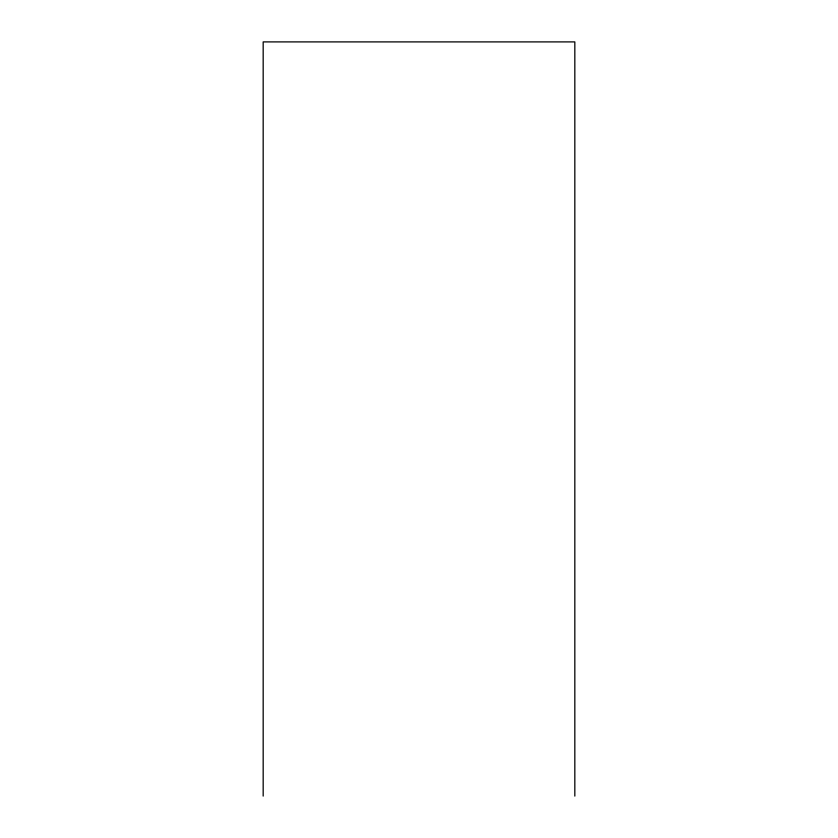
<?xml version="1.0" encoding="UTF-8"?>
<svg xmlns="http://www.w3.org/2000/svg" width="838" height="838" viewBox="0 0 838 838"><rect width="100%" height="100%" fill="white"/><g stroke="black" fill="none" stroke-linecap="round" stroke-linejoin="round"><path stroke-width="1.26" d="M574.826 796.1L574.826 41.9L263.174 41.9L263.174 796.1"/></g></svg>
